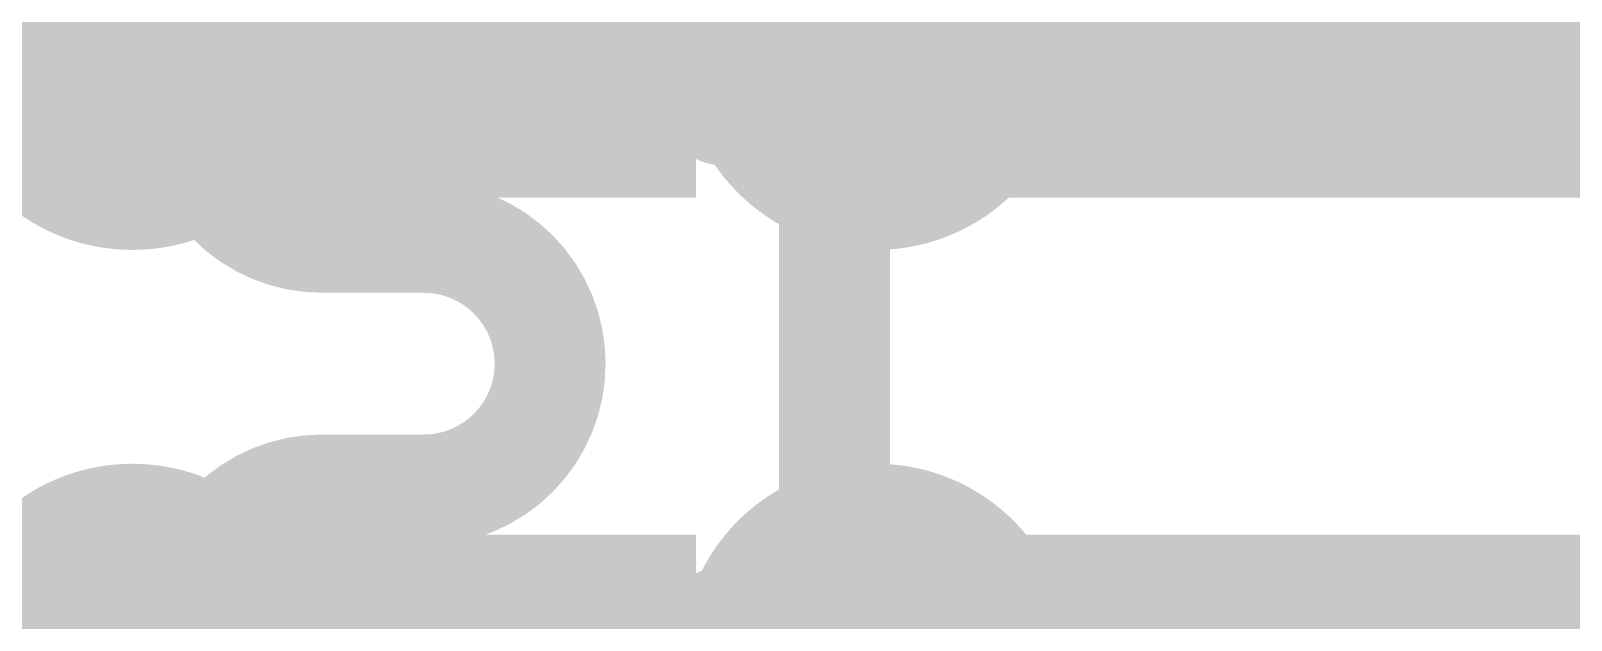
# Model space of a CAD drawing. Header units: inches. Extents: x -6 to 284, y -12 to 154.
# Drawn here: x 71.693 to 73.35, y 1.95 to 2.584 of the extents above; entities that cross this region are included whole.
import ezdxf

# ---------------------------------------------------------------- set-up
doc = ezdxf.new("R2010")
doc.units = ezdxf.units.IN
for name, color, linetype in [('Bottom Layer', 5, 'Continuous'), ('Bottom Overlay', 54, 'Continuous'), ('Bottom Paste', 16, 'Continuous'), ('Bottom Solder', 6, 'Continuous'), ('Signal L1', 76, 'Continuous'), ('Top Layer', 1, 'Continuous'), ('Top Paste', 8, 'Continuous'), ('Top Solder', 216, 'Continuous')]:
    doc.layers.add(name, color=color, linetype=linetype)

# ---------------------------------------------------------------- blocks, each defined once
blk = doc.blocks.new('200_WFBGA__10_15__127')
at = {"layer": 'Top Layer'}
h = blk.add_hatch(color=1, dxfattribs=at)
edge = h.paths.add_edge_path()
edge.add_arc((-1.999996, -6.174994), 0.15999968, 0, 360)
h = blk.add_hatch(color=1, dxfattribs=at)
edge = h.paths.add_edge_path()
edge.add_arc((-1.199896, -6.174994), 0.15999968, 0, 360)
h = blk.add_hatch(color=1, dxfattribs=at)
edge = h.paths.add_edge_path()
edge.add_arc((-1.999996, -6.824979999999999), 0.15999968, 0, 360)
h = blk.add_hatch(color=1, dxfattribs=at)
edge = h.paths.add_edge_path()
edge.add_arc((-1.199896, -6.824979999999999), 0.15999968, 0, 360)
at = {"layer": 'Top Paste'}
h = blk.add_hatch(color=8, dxfattribs=at)
edge = h.paths.add_edge_path()
edge.add_arc((-1.999996, -6.174994), 0.15999968, 0, 360)
h = blk.add_hatch(color=8, dxfattribs=at)
edge = h.paths.add_edge_path()
edge.add_arc((-1.199896, -6.174994), 0.15999968, 0, 360)
h = blk.add_hatch(color=8, dxfattribs=at)
edge = h.paths.add_edge_path()
edge.add_arc((-1.999996, -6.824979999999999), 0.15999968, 0, 360)
h = blk.add_hatch(color=8, dxfattribs=at)
edge = h.paths.add_edge_path()
edge.add_arc((-1.199896, -6.824979999999999), 0.15999968, 0, 360)
at = {"layer": 'Top Solder'}
h = blk.add_hatch(color=216, dxfattribs=at)
edge = h.paths.add_edge_path()
edge.add_arc((-1.999996, -6.174994), 0.21001228, 0, 360)
h = blk.add_hatch(color=216, dxfattribs=at)
edge = h.paths.add_edge_path()
edge.add_arc((-1.199896, -6.174994), 0.21001228, 0, 360)
h = blk.add_hatch(color=216, dxfattribs=at)
edge = h.paths.add_edge_path()
edge.add_arc((-1.999996, -6.824979999999999), 0.21001228, 0, 360)
h = blk.add_hatch(color=216, dxfattribs=at)
edge = h.paths.add_edge_path()
edge.add_arc((-1.199896, -6.824979999999999), 0.21001228, 0, 360)
blk = doc.blocks.new('C___0402_B_295')
at = {"layer": 'Bottom Layer'}
for points in [[(-0.2413, 0.3175), (-0.2412999999999999, -0.3175), (-0.6985, -0.3175), (-0.6985, 0.3175)], [(0.6985, 0.3175), (0.6985, -0.3175), (0.2413, -0.3175), (0.2412999999999999, 0.3175)]]:
    blk.add_hatch(color=5, dxfattribs=at).paths.add_polyline_path(points)
at = {"layer": 'Bottom Paste'}
for points in [[(-0.2413, 0.3175), (-0.2412999999999999, -0.3175), (-0.6985, -0.3175), (-0.6985, 0.3175)], [(0.6985, 0.3175), (0.6985, -0.3175), (0.2413, -0.3175), (0.2412999999999999, 0.3175)]]:
    blk.add_hatch(color=16, dxfattribs=at).paths.add_polyline_path(points)
at = {"layer": 'Bottom Solder'}
for points in [[(-0.18130012, 0.37749988), (-0.18130012, -0.37749988), (-0.7584998799999999, -0.37749988), (-0.7584998799999999, 0.37749988)], [(0.7584998799999999, 0.37749988), (0.7584998799999999, -0.37749988), (0.18130012, -0.37749988), (0.18130012, 0.37749988)]]:
    blk.add_hatch(color=6, dxfattribs=at).paths.add_polyline_path(points)
at = {"layer": 'Bottom Overlay'}
for points in [[(-0.7874, -0.4064, 0.127, 0.127, 0), (-0.7874, 0.4064, 0.127, 0.127, 0)], [(-0.2794, 0.4064, 0.127, 0.127, 0), (-0.7874, 0.4064, 0.127, 0.127, 0)], [(0.7874, 0.4064, 0.127, 0.127, 0), (0.2794, 0.4064, 0.127, 0.127, 0)], [(0.7874, -0.4064, 0.127, 0.127, 0), (0.7874, 0.4064, 0.127, 0.127, 0)], [(-0.2794, -0.4064, 0.127, 0.127, 0), (-0.7874, -0.4064, 0.127, 0.127, 0)], [(0.7874, -0.4064, 0.127, 0.127, 0), (0.2794, -0.4064, 0.127, 0.127, 0)]]:
    blk.add_lwpolyline(points, format="xyseb", dxfattribs=at)
for points in [[(-0.8191499999999999, 0.4064, 0.0635, 0.0635, 1), (-0.7556499999999999, 0.4064, 0.0635, 0.0635, 1)], [(-0.8191499999999999, 0.4064, 0.0635, 0.0635, 1), (-0.7556499999999999, 0.4064, 0.0635, 0.0635, 1)], [(-0.31115, 0.4064, 0.0635, 0.0635, 1), (-0.24765, 0.4064, 0.0635, 0.0635, 1)], [(0.24765, 0.4064, 0.0635, 0.0635, 1), (0.31115, 0.4064, 0.0635, 0.0635, 1)], [(0.7556499999999999, 0.4064, 0.0635, 0.0635, 1), (0.8191499999999999, 0.4064, 0.0635, 0.0635, 1)], [(0.7556499999999999, 0.4064, 0.0635, 0.0635, 1), (0.8191499999999999, 0.4064, 0.0635, 0.0635, 1)], [(-0.8191499999999999, -0.4064, 0.0635, 0.0635, 1), (-0.7556499999999999, -0.4064, 0.0635, 0.0635, 1)], [(-0.8191499999999999, -0.4064, 0.0635, 0.0635, 1), (-0.7556499999999999, -0.4064, 0.0635, 0.0635, 1)], [(-0.31115, -0.4064, 0.0635, 0.0635, 1), (-0.24765, -0.4064, 0.0635, 0.0635, 1)], [(0.24765, -0.4064, 0.0635, 0.0635, 1), (0.31115, -0.4064, 0.0635, 0.0635, 1)], [(0.7556499999999999, -0.4064, 0.0635, 0.0635, 1), (0.8191499999999999, -0.4064, 0.0635, 0.0635, 1)], [(0.7556499999999999, -0.4064, 0.0635, 0.0635, 1), (0.8191499999999999, -0.4064, 0.0635, 0.0635, 1)]]:
    blk.add_lwpolyline(points, format="xyseb", close=True, dxfattribs=at)
blk = doc.blocks.new('C___0402_B_306')
at = {"layer": 'Bottom Layer'}
for points in [[(-0.2413, 0.3175), (-0.2412999999999999, -0.3175), (-0.6985, -0.3175), (-0.6985, 0.3175)], [(0.6985, 0.3175), (0.6985, -0.3175), (0.2413, -0.3175), (0.2412999999999999, 0.3175)]]:
    blk.add_hatch(color=5, dxfattribs=at).paths.add_polyline_path(points)
at = {"layer": 'Bottom Paste'}
for points in [[(-0.2413, 0.3175), (-0.2412999999999999, -0.3175), (-0.6985, -0.3175), (-0.6985, 0.3175)], [(0.6985, 0.3175), (0.6985, -0.3175), (0.2413, -0.3175), (0.2412999999999999, 0.3175)]]:
    blk.add_hatch(color=16, dxfattribs=at).paths.add_polyline_path(points)
at = {"layer": 'Bottom Solder'}
for points in [[(-0.18130012, 0.37749988), (-0.18130012, -0.37749988), (-0.7584998799999999, -0.37749988), (-0.7584998799999999, 0.37749988)], [(0.7584998799999999, 0.37749988), (0.7584998799999999, -0.37749988), (0.18130012, -0.37749988), (0.18130012, 0.37749988)]]:
    blk.add_hatch(color=6, dxfattribs=at).paths.add_polyline_path(points)
at = {"layer": 'Bottom Overlay'}
for points in [[(-0.7874, 0.4064, 0.127, 0.127, 0), (-0.7874, -0.4064, 0.127, 0.127, 0)], [(-0.7874, 0.4064, 0.127, 0.127, 0), (-0.2794, 0.4064, 0.127, 0.127, 0)], [(0.2794, 0.4064, 0.127, 0.127, 0), (0.7874, 0.4064, 0.127, 0.127, 0)], [(0.7874, 0.4064, 0.127, 0.127, 0), (0.7874, -0.4064, 0.127, 0.127, 0)], [(-0.7874, -0.4064, 0.127, 0.127, 0), (-0.2794, -0.4064, 0.127, 0.127, 0)], [(0.2794, -0.4064, 0.127, 0.127, 0), (0.7874, -0.4064, 0.127, 0.127, 0)]]:
    blk.add_lwpolyline(points, format="xyseb", dxfattribs=at)
for points in [[(-0.8191499999999999, 0.4064, 0.0635, 0.0635, 1), (-0.7556499999999999, 0.4064, 0.0635, 0.0635, 1)], [(-0.8191499999999999, 0.4064, 0.0635, 0.0635, 1), (-0.7556499999999999, 0.4064, 0.0635, 0.0635, 1)], [(-0.31115, 0.4064, 0.0635, 0.0635, 1), (-0.24765, 0.4064, 0.0635, 0.0635, 1)], [(0.24765, 0.4064, 0.0635, 0.0635, 1), (0.31115, 0.4064, 0.0635, 0.0635, 1)], [(0.7556499999999999, 0.4064, 0.0635, 0.0635, 1), (0.8191499999999999, 0.4064, 0.0635, 0.0635, 1)], [(0.7556499999999999, 0.4064, 0.0635, 0.0635, 1), (0.8191499999999999, 0.4064, 0.0635, 0.0635, 1)], [(-0.8191499999999999, -0.4064, 0.0635, 0.0635, 1), (-0.7556499999999999, -0.4064, 0.0635, 0.0635, 1)], [(-0.8191499999999999, -0.4064, 0.0635, 0.0635, 1), (-0.7556499999999999, -0.4064, 0.0635, 0.0635, 1)], [(-0.31115, -0.4064, 0.0635, 0.0635, 1), (-0.24765, -0.4064, 0.0635, 0.0635, 1)], [(0.24765, -0.4064, 0.0635, 0.0635, 1), (0.31115, -0.4064, 0.0635, 0.0635, 1)], [(0.7556499999999999, -0.4064, 0.0635, 0.0635, 1), (0.8191499999999999, -0.4064, 0.0635, 0.0635, 1)], [(0.7556499999999999, -0.4064, 0.0635, 0.0635, 1), (0.8191499999999999, -0.4064, 0.0635, 0.0635, 1)]]:
    blk.add_lwpolyline(points, format="xyseb", close=True, dxfattribs=at)

msp = doc.modelspace()

# ---------------------------------------------------------------- linework, layer by layer
at = {"layer": 'Bottom Layer'}
for points in [[(72.06883732, 1.85390028, 0.254, 0.254, -0.4142135623730951), (72.20184187999999, 1.72089572, 0.254, 0.254, 0)], [(73.00184282, 1.77090578, 0.254, 0.254, -0.4142135623730951), (73.08483732, 1.85390028, 0.254, 0.254, 0)]]:
    msp.add_lwpolyline(points, format="xyseb", dxfattribs=at)
for points in [[(72.00533732, 1.85390028, 0.127, 0.127, 1), (72.13233731999999, 1.85390028, 0.127, 0.127, 1)], [(73.02133732, 1.85390028, 0.127, 0.127, 1), (73.14833732, 1.85390028, 0.127, 0.127, 1)]]:
    msp.add_lwpolyline(points, format="xyseb", close=True, dxfattribs=at)
at = {"layer": 'Signal L1'}
for points in [[(72.55744188, 1.31923282, 0.11938, 0.11938, 0), (72.55744188, 3.61716574, 0.11938, 0.11938, 0)], [(71.87008485999999, 2.49764042, 0.11938, 0.11938, 0), (71.87008485999999, 3.01370492, 0.11938, 0.11938, 0)], [(72.00597486, 2.36175042, 0.11938, 0.11938, -0.4142135623730951), (71.87008485999999, 2.49764042, 0.11938, 0.11938, 0)], [(72.00597486, 2.36175042, 0.11938, 0.11938, 0), (72.11556062, 2.36175042, 0.11938, 0.11938, 0)], [(72.11556062, 2.36175042, 0.11938, 0.11938, -0.9999999999999999), (72.11556062, 2.08997042, 0.11938, 0.11938, 0)], [(71.87008485999999, 1.95408042, 0.11938, 0.11938, -0.4142135623730951), (72.00597486, 2.08997042, 0.11938, 0.11938, 0)], [(72.00597486, 2.08997042, 0.11938, 0.11938, 0), (72.11556062, 2.08997042, 0.11938, 0.11938, 0)], [(71.87008485999999, 0.8906128999999999, 0.11938, 0.11938, 0), (71.87008485999999, 1.95408042, 0.11938, 0.11938, 0)]]:
    msp.add_lwpolyline(points, format="xyseb", dxfattribs=at)
for points in [[(71.84023986, 2.49764042, 0.05969, 0.05969, 1), (71.89992985999999, 2.49764042, 0.05969, 0.05969, 1)], [(71.84023986, 2.49764042, 0.05969, 0.05969, 1), (71.89992985999999, 2.49764042, 0.05969, 0.05969, 1)], [(71.97612986, 2.36175042, 0.05969, 0.05969, 1), (72.03581985999999, 2.36175042, 0.05969, 0.05969, 1)], [(71.97612986, 2.36175042, 0.05969, 0.05969, 1), (72.03581985999999, 2.36175042, 0.05969, 0.05969, 1)], [(72.08571562, 2.36175042, 0.05969, 0.05969, 1), (72.14540561999999, 2.36175042, 0.05969, 0.05969, 1)], [(72.08571562, 2.36175042, 0.05969, 0.05969, 1), (72.14540561999999, 2.36175042, 0.05969, 0.05969, 1)], [(71.97612986, 2.08997042, 0.05969, 0.05969, 1), (72.03581985999999, 2.08997042, 0.05969, 0.05969, 1)], [(71.97612986, 2.08997042, 0.05969, 0.05969, 1), (72.03581985999999, 2.08997042, 0.05969, 0.05969, 1)], [(72.08571562, 2.08997042, 0.05969, 0.05969, 1), (72.14540561999999, 2.08997042, 0.05969, 0.05969, 1)], [(72.08571562, 2.08997042, 0.05969, 0.05969, 1), (72.14540561999999, 2.08997042, 0.05969, 0.05969, 1)], [(71.84023986, 1.95408042, 0.05969, 0.05969, 1), (71.89992985999999, 1.95408042, 0.05969, 0.05969, 1)], [(71.84023986, 1.95408042, 0.05969, 0.05969, 1), (71.89992985999999, 1.95408042, 0.05969, 0.05969, 1)]]:
    msp.add_lwpolyline(points, format="xyseb", close=True, dxfattribs=at)
at = {"layer": 'Top Layer'}
for points in [[(72.60183599999999, 2.55819402, 0.2032, 0.2032, 0), (73.00184282, 2.88255456, 0.2032, 0.2032, 0)], [(71.4018384, 2.23317054, 0.10668, 0.10668, 0), (71.80183506, 2.55819402, 0.10668, 0.10668, 0)], [(71.80184014, 1.90819278, 0.2032, 0.2032, 0), (72.20184187999999, 1.58319216, 0.2032, 0.2032, 0)], [(72.60184108, 1.90819278, 0.2032, 0.2032, 0), (73.00184282, 1.58319216, 0.2032, 0.2032, 0)]]:
    msp.add_lwpolyline(points, format="xyseb", dxfattribs=at)
for points in [[(72.551036, 2.55819402, 0.1016, 0.1016, 1), (72.65263599999999, 2.55819402, 0.1016, 0.1016, 1)], [(71.77516505999999, 2.55819402, 0.05333999999999999, 0.05333999999999999, 1), (71.82850506, 2.55819402, 0.05333999999999999, 0.05333999999999999, 1)], [(71.75104014, 1.90819278, 0.1016, 0.1016, 1), (71.85264013999999, 1.90819278, 0.1016, 0.1016, 1)], [(72.55104107999999, 1.90819278, 0.1016, 0.1016, 1), (72.65264108, 1.90819278, 0.1016, 0.1016, 1)]]:
    msp.add_lwpolyline(points, format="xyseb", close=True, dxfattribs=at)

# ---------------------------------------------------------------- block references
msp.add_blockref('200_WFBGA__10_15__127', (73.80183613999999, 8.7331931))
for name, p, rotation in [('C___0402_B_295', (72.03073732, 2.22321628), 270), ('C___0402_B_306', (73.04673731999999, 2.22321628), 90)]:
    msp.add_blockref(name, p, dxfattribs=dict(rotation=rotation))

doc.saveas('drawing.dxf')
